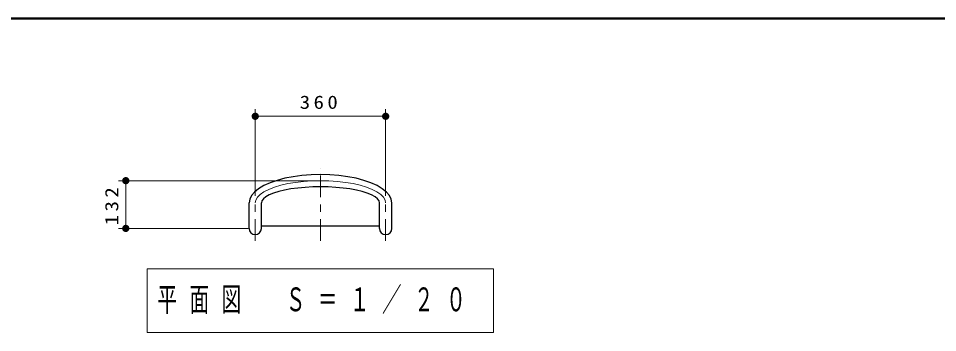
# Model space of a CAD drawing. Units: millimetres on the paper, scale 1:20. Extents: x 475 to 924, y -26 to 257.
# Drawn here: x 546.2 to 673.1, y 213.6 to 257 of the extents above; entities that cross this region are included whole.
import ezdxf

# ---------------------------------------------------------------- set-up
doc = ezdxf.new("R2010")
doc.units = ezdxf.units.MM
doc.linetypes.add('USER2', pattern=[6, 3, -1, 1, -1])
doc.layers.add('LY_1', color=7, linetype='Continuous', lineweight=13)
doc.layers.add('LY_4', color=7, linetype='Continuous', lineweight=13)
doc.styles.add('ＭＳ ゴシック', font='')
doc.styles.get('ＭＳ ゴシック').set_extended_font_data('MS Gothic')

# ---------------------------------------------------------------- blocks, each defined once
blk = doc.blocks.new('filled_dot')
at = {"color": 0, "linetype": 'Continuous', "lineweight": -2, "const_width": 1.25}
blk.add_lwpolyline([(-0.625, 0, 1), (0.625, 0, 1)], format="xyb", close=True, dxfattribs=at)

msp = doc.modelspace()

# ---------------------------------------------------------------- linework, layer by layer
at = {"layer": 'LY_1'}
for p, q in [((578.89, 232.517), (578.89, 244.481)), ((596.89, 232.517), (596.89, 244.481)), ((578.89, 243.481), (596.89, 243.481)), ((586.89, 234.595), (560.015, 234.595)), ((561.015, 228.005), (561.015, 234.595)), ((577.89, 228.005), (560.015, 228.005)), ((563.99, 222.417), (563.99, 213.617)), ((611.79, 222.417), (563.99, 222.417)), ((611.79, 213.617), (611.79, 222.417)), ((563.99, 213.617), (611.79, 213.617))]:
    msp.add_line(p, q, dxfattribs=at)
at = {"layer": 'LY_1', "linetype": 'USER2'}
for p, q in [((587.89, 226.298), (587.89, 236.311)), ((578.89, 226.298), (578.89, 231.517)), ((596.89, 226.298), (596.89, 231.517))]:
    msp.add_line(p, q, dxfattribs=at)
at = {"layer": 'LY_1', "lineweight": 25}
for p, q in [((578.04, 228.005), (578.04, 231.517)), ((579.74, 228.005), (579.74, 231.517)), ((596.04, 228.005), (596.04, 231.517)), ((597.74, 228.005), (597.74, 231.517)), ((596.04, 228.302), (579.74, 228.302))]:
    msp.add_line(p, q, dxfattribs=at)
for points in [[(597.74, 231.517), (597.656, 232.03), (597.405, 232.534), (596.991, 233.02), (596.421, 233.481), (595.705, 233.909), (594.855, 234.295), (593.887, 234.634), (592.815, 234.919), (591.66, 235.146), (590.44, 235.312), (589.176, 235.412), (587.89, 235.445), (586.605, 235.412), (585.341, 235.312), (584.121, 235.146), (582.965, 234.919), (581.894, 234.634), (580.925, 234.295), (580.076, 233.909), (579.36, 233.481), (578.79, 233.02), (578.376, 232.534), (578.125, 232.03), (578.04, 231.517)], [(596.04, 231.517), (595.971, 231.808), (595.763, 232.094), (595.42, 232.37), (594.948, 232.631), (594.356, 232.874), (593.653, 233.093), (592.852, 233.285), (591.965, 233.447), (591.009, 233.576), (590, 233.669), (588.954, 233.726), (587.89, 233.745), (586.827, 233.726), (585.781, 233.669), (584.772, 233.576), (583.815, 233.447), (582.929, 233.285), (582.127, 233.093), (581.425, 232.874), (580.832, 232.631), (580.361, 232.37), (580.018, 232.094), (579.81, 231.808), (579.74, 231.517)]]:
    msp.add_lwpolyline(points, dxfattribs=at)
at = {"layer": 'LY_1', "linetype": 'USER2'}
msp.add_lwpolyline([(596.89, 231.517), (596.813, 231.919), (596.584, 232.314), (596.205, 232.695), (595.685, 233.056), (595.031, 233.391), (594.254, 233.694), (593.369, 233.959), (592.39, 234.183), (591.335, 234.361), (590.22, 234.49), (589.065, 234.569), (587.89, 234.595), (586.716, 234.569), (585.561, 234.49), (584.446, 234.361), (583.39, 234.183), (582.412, 233.959), (581.526, 233.694), (580.75, 233.391), (580.096, 233.056), (579.575, 232.695), (579.197, 232.314), (578.967, 231.919), (578.89, 231.517)], dxfattribs=at)
at = {"layer": 'LY_1', "lineweight": 25}
for centre in [(578.89, 228.005), (596.89, 228.005)]:
    msp.add_arc(centre, 0.85, 180, 0, dxfattribs=at)
at = {"layer": 'LY_4', "lineweight": 50}
msp.add_line((840, 257), (475, 257), dxfattribs=at)

# ---------------------------------------------------------------- block references
at = {"layer": 'LY_1', "xscale": 0.4, "yscale": 0.4}
msp.add_blockref('filled_dot', (578.89, 243.481), dxfattribs=at)
for p, rotation in [((596.89, 243.481), 180), ((561.015, 234.595), 270), ((561.015, 228.005), 90)]:
    msp.add_blockref('filled_dot', p, dxfattribs=dict(at, rotation=rotation))

# ---------------------------------------------------------------- texts
at = {"layer": 'LY_1', "style": 'ＭＳ ゴシック'}
for s, insert, char_height, attachment_point in [('\\T1.33;\\W1.15;360', (587.89, 244.481), 1.833, 8), ('\\T1.64;\\W0.6;平面図\u3000Ｓ＝１／２０', (565.39, 218.017), 3.299, 4)]:
    msp.add_mtext(s, dxfattribs=dict(at, insert=insert, char_height=char_height, attachment_point=attachment_point))
at = {"layer": 'LY_1', "insert": (560.015, 231.3), "char_height": 1.833, "attachment_point": 8, "rotation": 90, "style": 'ＭＳ ゴシック'}
msp.add_mtext('\\T1.33;\\W1.15;132', dxfattribs=at)

doc.saveas('drawing.dxf')
